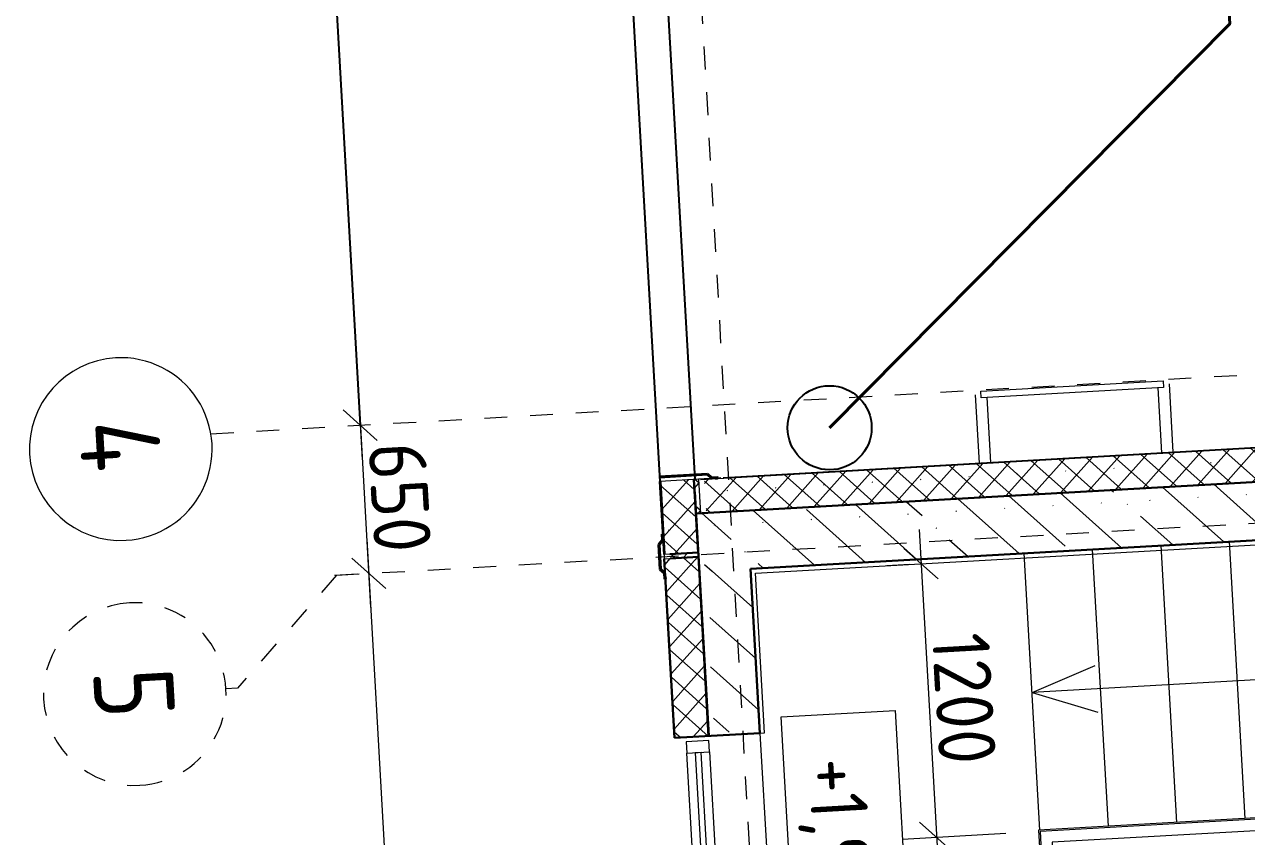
# Model space of a CAD drawing. Header units: millimetres. Extents: x 107713.5 to 107732.8, y 110818.3 to 110848.6.
# Drawn here: x 107714.57 to 107719.92, y 110827.28 to 110830.84 of the extents above; entities that cross this region are included whole.
import ezdxf
from ezdxf import colors
from ezdxf.entities.mleader import LeaderData, LeaderLine
from ezdxf.math import Vec2, Vec3

# ---------------------------------------------------------------- set-up
doc = ezdxf.new("R2010")
doc.units = ezdxf.units.MM
doc.header["$PDMODE"] = 35
doc.header["$PDSIZE"] = 0.001
doc.linetypes.add('_ШПТ__20_т__2_5__Линия сетки', pattern=[25, 20, -2.5, 0, -2.5])
doc.linetypes.add('штрихпунктирная', pattern=[25.4, 12.7, -6.35, 0, -6.35])
doc.layers.get('Defpoints').update_dxf_attribs({"color": 253})
for name, color, linetype, lineweight in [('Высотные отметки', 7, 'Continuous', 9), ('Обобщенные модели', 7, 'Continuous', 18), ('Оси', 250, 'штрихпунктирная', 15), ('Размеры', 7, 'Continuous', 9), ('Стены разрез', 7, 'Continuous', 30), ('Стены штриховка', 7, 'Continuous', 40), ('Типовые аннотации', 7, 'Continuous', 18), ('Элементы узлов', 7, 'Continuous', 18)]:
    doc.layers.add(name, color=color, linetype=linetype, lineweight=lineweight)
for name, color, linetype, lineweight, true_color in [('Импосты витража', 7, 'Continuous', 9, 0x004080), ('Крыши', 7, 'Continuous', 9, 0x004000), ('Лестницы', 7, 'Continuous', 9, 0x506c76), ('Линии', 7, 'Continuous', 9, 0x00a600), ('Оборудование', 7, 'Continuous', 18, 0x9f9fd0), ('Ограждение', 7, 'Continuous', 9, 0x408080), ('Панели витража', 7, 'Continuous', 9, 0x0080c0), ('Поручни', 7, 'Continuous', 9, 0x408080)]:
    doc.layers.add(name, color=color, linetype=linetype, lineweight=lineweight, true_color=true_color)
doc.layers.add('СПДС_НЕПЕЧАТНЫЙ', color=254, linetype='Continuous', plot=False)
doc.styles.add('GOST Common', font='', dxfattribs={"width": 0.9, "height": 349.9999999999996})
doc.styles.add('GOST Common_2', font='isocpeur.ttf', dxfattribs={"width": 0.9, "height": 250})
doc.styles.add('ISOCPEUR', font='isocpeur.ttf', dxfattribs={"width": 0.8})
doc.styles.get('GOST Common').set_extended_font_data('GOST Common')
doc.dimstyles.new('Основной_2_5_мм', dxfattribs={"dimscale": 304.8, "dimtxt": 251.4287490705518, "dimasz": 0.4639107611548557, "dimexe": 0.4921259842519685, "dimexo": 0.4921259842519685, "dimgap": 0.09842519685039369, "dimtad": 1, "dimdec": 3, "dimrnd": 0.001, "dimdsep": 46, "dimtxsty": 'GOST Common_2', "dimblk1": 'OBLIQUE', "dimblk2": 'OBLIQUE', "dimsah": 1, "dimcen": 0.09, "dimdle": 0.4921259842519685, "dimazin": 2, "dimtfac": 1, "dimtdec": 4, "dimtix": 1, "dimtmove": 0, "dimatfit": 3, "dimfxl": 1, "dimtvp": 1, "dimtolj": 1, "dimtzin": 0, "dimlwd": 20, "dimlwe": 20, "dimarcsym": 2})
pattern_1 = [(45, (67595.99999999985, 6284.999999999989), (-106.0660171779821, 106.0660171779821), [])]
pattern_2 = [(45, (67595.99999999985, 6259.999999999854), (-60.10407640085654, 60.10407640085654), []), (135, (67595.99999999985, 6259.999999999854), (-60.10407640085654, -60.10407640085653), [])]
pattern_3 = [(45, (67595.99999999985, 6284.999999999989), (-224.5064030267289, 224.5064030267289), []), (45, (67820.50599999985, 6284.999999999989), (-224.5064030267289, 224.5064030267289), [396.875, -79.375, 3.353, -76.02199999999999])]
pattern_4 = [(45, (0, 0), (-106.0660171779821, 106.0660171779821), [])]
pattern_5 = [(45, (67595.99999999985, 6259.999999999854), (-106.0660171779821, 106.0660171779821), [])]

# ---------------------------------------------------------------- blocks, each defined once
blk = doc.blocks.new('Прямоугольный импост - 50х100 мм RAL 9016-1207058-_О__L2_3_900_')
at = {"layer": 'Импосты витража', "color": 7, "lineweight": 18}
for p, q in [((0, 99.99999999997726), (-49.99999999998863, 99.99999999997726)), ((-49.99999999998863, 99.99999999997726), (-49.99999999998863, 0)), ((0, 0), (0, 99.99999999997726)), ((-49.99999999998863, 0), (0, 0))]:
    blk.add_line(p, q, dxfattribs=at)
blk = doc.blocks.new('Системная панель - 135__НР__25__СТК__Стеклопакет-1207059-_О__L2_3_900_')
at = {"layer": 'Панели витража', "color": 7}
for p, q in [((529.9999999999488, -37.50000000001747), (-529.9999999999488, -37.50000000001747)), ((-529.9999999999488, -37.50000000001747), (-529.9999999999488, -62.5000000000291)), ((529.9999999999488, -62.5000000000291), (529.9999999999488, -37.50000000001747)), ((-529.9999999999488, -62.5000000000291), (529.9999999999488, -62.5000000000291))]:
    blk.add_line(p, q, dxfattribs=at)
blk = doc.blocks.new('Прямоугольный импост - 50х100 мм RAL 9016-1206832-_О__L2_3_900_')
at = {"layer": 'Импосты витража', "color": 7}
for p, q in [((43075.00000000016, -125.0000000000106), (44135.00000000004, -125.0000000000119)), ((44135.00000000004, -225.0000000000119), (43075.00000000016, -225.0000000000106))]:
    blk.add_line(p, q, dxfattribs=at)
blk = doc.blocks.new('Ограждение - Ограждение-1239730-_О__L2_3_900_')
at = {"layer": 'Поручни', "color": 7}
for p, q in [((16501.00000000007, 4880.999999999986), (15075.00000000008, 4880.999999999991)), ((16495.00000000007, 4874.999999999986), (15075.00000000008, 4874.999999999991)), ((16495.00000000007, 1274.999999999985), (16495.00000000007, 4874.999999999987)), ((16501.00000000007, 1268.999999999985), (16501.00000000007, 4880.999999999986)), ((16445.00000000007, 4824.999999999986), (15075.00000000008, 4824.999999999991)), ((16289.00000000008, 4824.999999999985), (16289.00000000007, 1268.999999999986)), ((16295.00000000008, 4824.999999999985), (16295.00000000007, 1274.999999999985)), ((16345.00000000008, 4824.999999999985), (16345.00000000007, 1324.999999999986)), ((16445.00000000006, 1324.999999999985), (16445.00000000007, 4824.999999999986)), ((16345.00000000007, 1324.999999999985), (16445.00000000006, 1324.999999999985)), ((16289.00000000007, 1268.999999999986), (16501.00000000007, 1268.999999999986)), ((16295.00000000007, 1274.999999999986), (16495.00000000007, 1274.999999999986))]:
    blk.add_line(p, q, dxfattribs=at)
blk = doc.blocks.new('190_ФЭ_Стена_Стык угловой внешний фигурный - ФЭ-У1_350х230-1313209-_О__L2_3_900_')
at = {"layer": 'Обобщенные модели', "lineweight": 9}
h = blk.add_hatch(dxfattribs=at)
h.set_pattern_fill('FP_7', color=256, style=0, pattern_type=2)
h.set_pattern_definition(pattern_4)
h.paths.add_polyline_path([(14706.00000000009, -274.9999999998083), (14706.00000000009, -65.41421356216335), (14723.0000000001, -48.41421356216728), (14722.00000000009, -47.99999999979062), (14705.00000000009, -64.99999999979535), (14705.00000000009, -274.9999999998083)], flags=0)
at = {"layer": 'Обобщенные модели', "lineweight": 40}
for p, q in [((14705.00000000007, -64.9999999997927), (14722.00000000007, -47.9999999997919)), ((14723.00000000007, -48.41421356216502), (14706.00000000007, -65.41421356216426)), ((14722.00000000007, -47.99999999979194), (14722.00000000007, -21.9999999997921)), ((14722.00000000007, -21.9999999997921), (14725.00000000007, -21.9999999997921)), ((14724.00000000007, -22.9999999997919), (14723.00000000007, -22.9999999997919)), ((14723.00000000007, -22.9999999997919), (14723.00000000007, -48.41421356216502)), ((14724.00000000007, -31.99999999979192), (14724.00000000007, -22.9999999997919)), ((14725.00000000007, -31.99999999979192), (14724.00000000007, -31.99999999979192)), ((14725.00000000007, -21.9999999997921), (14725.00000000007, -31.99999999979192)), ((14705.00000000007, -64.9999999997927), (14705.00000000007, -274.9999999998083)), ((14706.00000000007, -65.41421356216426), (14706.00000000007, -274.9999999998083))]:
    blk.add_line(p, q, dxfattribs=at)
blk = doc.blocks.new('190_ФЭ_Стена_Стык вертикальный - ФЭ-C1_110-V11-_О__L2_3_900_')
at = {"layer": 'Обобщенные модели', "lineweight": 9}
h = blk.add_hatch(dxfattribs=at)
h.set_pattern_fill('FP_7', color=256, style=0, pattern_type=2)
h.set_pattern_definition(pattern_4)
h.paths.add_polyline_path([(14945.00000000012, -294.9999999998565), (15055.00000000013, -294.9999999998568), (15072.00000000011, -277.9999999998434), (15071.58578643774, -276.9999999998263), (15054.58578643776, -293.9999999998397), (14945.4142135625, -293.9999999998394), (14928.41421356248, -276.9999999998258), (14928.00000000011, -277.9999999998429)], flags=0)
at = {"layer": 'Обобщенные модели', "lineweight": 40}
for p, q in [((14912.0000000001, -274.9999999998566), (14902.0000000001, -274.9999999998566)), ((14902.0000000001, -274.9999999998565), (14902.0000000001, -277.9999999998385)), ((14902.0000000001, -277.9999999998385), (14928.00000000009, -277.9999999998385)), ((14903.00000000012, -276.9999999998215), (14903.00000000012, -275.9999999998736)), ((14903.00000000012, -275.9999999998736), (14912.0000000001, -275.9999999998736)), ((14928.41421356247, -276.9999999998215), (14903.00000000012, -276.9999999998215)), ((14912.0000000001, -275.9999999998737), (14912.0000000001, -274.9999999998566)), ((14928.00000000009, -277.9999999998386), (14945.00000000011, -294.9999999998522)), ((14945.41421356248, -293.999999999835), (14928.41421356247, -276.9999999998215)), ((14945.00000000011, -294.9999999998522), (15055.00000000012, -294.9999999998522)), ((15054.58578643774, -293.9999999998354), (14945.41421356248, -293.9999999998354)), ((15071.58578643772, -276.999999999822), (15054.58578643774, -293.9999999998354)), ((15055.00000000012, -294.9999999998525), (15072.00000000009, -277.9999999998391)), ((15097.00000000011, -276.999999999822), (15071.58578643772, -276.999999999822)), ((15072.00000000009, -277.9999999998391), (15098.00000000009, -277.9999999998391)), ((15098.00000000009, -274.9999999998572), (15088.00000000009, -274.9999999998572)), ((15088.00000000009, -274.9999999998571), (15088.00000000009, -275.9999999998742)), ((15088.00000000009, -275.9999999998742), (15097.00000000011, -275.9999999998742)), ((15097.00000000011, -275.9999999998743), (15097.00000000011, -276.999999999822)), ((15098.00000000009, -277.9999999998391), (15098.00000000009, -274.9999999998572))]:
    blk.add_line(p, q, dxfattribs=at)
blk = doc.blocks.new('Прямоугольный импост - 20х150 мм_Утеплитель_Наружный-1317559-_О__L2_3_900_')
at = {"layer": 'Импосты витража'}
h = blk.add_hatch(dxfattribs=at)
h.set_pattern_fill('FP_11', style=0, pattern_type=2)
h.set_pattern_definition([(315, (-15000, -200), (60.10407640085654, 60.10407640085654), []), (225, (-15000, -200), (60.10407640085654, -60.10407640085653), [])])
h.paths.add_polyline_path([(-9.999999999976069, 74.99999999996996), (10.00000000001938, 74.99999999996996), (10.00000000001938, -74.99999999996562), (-9.999999999976069, -74.99999999996562), (-9.999999999976069, -25.99882386486922)], flags=0)
at = {"layer": 'Импосты витража', "color": 7, "lineweight": 18}
for p, q in [((-9.999999999997726, 74.99999999996562), (9.999999999997726, 74.99999999996562)), ((-9.999999999997726, -74.99999999996562), (-9.999999999997726, 74.99999999996562)), ((9.999999999997726, 74.99999999996562), (9.999999999997726, -74.99999999996562)), ((9.999999999997726, -74.99999999996562), (-9.999999999997726, -74.99999999996562))]:
    blk.add_line(p, q, dxfattribs=at)
blk = doc.blocks.new('Прямоугольный импост - 20х150 мм_Утеплитель_Наружный-1317889-_О__L2_3_900_')
at = {"layer": 'Импосты витража'}
h = blk.add_hatch(dxfattribs=at)
h.set_pattern_fill('FP_22', style=0, pattern_type=2)
h.set_pattern_definition([(225, (-125, 14800), (60.10407640085654, -60.10407640085653), []), (135, (-125, 14800), (-60.10407640085654, -60.10407640085653), [])])
h.paths.add_polyline_path([(0, -75.00000000002193), (-19.99999999999545, -75.00000000002193), (-19.99999999999545, 74.99999999998295), (0, 74.99999999998295)], flags=0)
at = {"layer": 'Импосты витража', "color": 7, "lineweight": 18}
for p, q in [((-20, 75), (-20, -74.99999999999999)), ((0, 75), (0, -74.99999999999999)), ((-20, -74.99999999999999), (0, -74.99999999999999))]:
    blk.add_line(p, q, dxfattribs=at)
blk = doc.blocks.new('00_ME_Лестница пожарная - плоская кровля - 00_ABD_3000_h_-1335395-_О__L2_3_900_')
at = {"layer": 'Оборудование', "color": 7}
for p, q in [((-425.0000000000043, 374.9999999999657), (-425.0000000000043, 74.99999999998971)), ((424.9999999999952, 374.9999999999685), (424.9999999999952, 74.99999999998647)), ((-375.0000000000069, 359.9999999999975), (-375.0000000000069, 74.99999999998975)), ((374.9999999999956, 359.9999999999975), (374.9999999999956, 74.9999999999865))]:
    blk.add_line(p, q, dxfattribs=at)
blk = doc.blocks.new('Труба квадратная - Ступень-1331110-_О__L2_3_900_')
at = {"layer": 'Оборудование', "color": 7}
for p, q in [((0, -15.00000000000052), (0, 14.99999999999943)), ((0, 14.99999999999943), (800, 14.99999999999943)), ((800, 14.99999999999943), (800, -15.00000000000052)), ((800, -15.00000000000052), (0, -15.00000000000052))]:
    blk.add_line(p, q, dxfattribs=at)
blk = doc.blocks.new('012_Стрелка _ЭлУзла_Линия_ - Стрелка-1367453-_О__L2_3_900_')
at = {"layer": 'Элементы узлов'}
blk.add_line((0.9999999999999757, 0), (3557.000000000004, 0), dxfattribs=at)
blk = doc.blocks.new('Ось сетки - Круг_Ø8 мм-6577-_О__L2_3_900_')
at = {"layer": 'Оси', "lineweight": 20}
for centre, start, end in [((0, -2.710563210106287e-17), 359.9999999999996, 179.9999999999998), ((5.287437154777308e-16, -2.710563210106287e-17), 179.9999999999998, 359.9999999999993)]:
    blk.add_arc(centre, 4.000000000000003, start, end, dxfattribs=at)
blk = doc.blocks.new('_Oblique')
at = {"color": 0, "linetype": 'ByBlock', "lineweight": -2}
blk.add_line((-0.5, -0.5), (0.5, 0.5), dxfattribs=at)
blk = doc.blocks.new('*D987')
at = {"layer": 'Defpoints', "color": 0, "transparency": 16777216}
for p in [(77595.99999999991, 4789.090817274242), (81945.99999999991, 4689.10591841444), (81945.99999999991, 4689.10591841444)]:
    blk.add_point(p, dxfattribs=at)
at = {"layer": 'Размеры', "color": 0, "lineweight": 20, "transparency": 16777216}
for p, q in [((77445.99999999991, 4689.10591841444), (82095.99999999991, 4689.10591841444)), ((77595.99999999991, 4639.090817274242), (77595.99999999991, 4539.10591841444))]:
    blk.add_line(p, q, dxfattribs=at)
at = {"layer": 'Размеры', "color": 0, "lineweight": 20, "transparency": 16777216, "xscale": 141.4, "yscale": 141.4, "zscale": 141.4, "rotation": 180}
blk.add_blockref('_Oblique', (77595.99999999991, 4689.10591841444), dxfattribs=at)
at = {"layer": 'Размеры', "color": 0, "lineweight": 20, "transparency": 16777216, "xscale": 141.4, "yscale": 141.4, "zscale": 141.4}
blk.add_blockref('_Oblique', (81945.99999999991, 4689.10591841444), dxfattribs=at)
at = {"layer": 'Размеры', "color": 0, "lineweight": 20, "transparency": 16777216, "insert": (79770.99999999991, 4844.10591841444), "char_height": 250, "width": 782.4121750737847, "attachment_point": 5, "style": 'GOST Common_2'}
blk.add_mtext('\\A1;4350', dxfattribs=at)
blk = doc.blocks.new('*D988')
at = {"layer": 'Defpoints', "color": 0, "transparency": 16777216}
for p in [(82595.99999999993, 4789.090817274235), (81945.99999999991, 4689.10591841444), (82595.99999999993, 4689.105918414443)]:
    blk.add_point(p, dxfattribs=at)
at = {"layer": 'Размеры', "color": 0, "lineweight": 20, "transparency": 16777216}
for p, q in [((81795.99999999991, 4689.105918414443), (82745.99999999993, 4689.105918414443)), ((82595.99999999993, 4639.090817274235), (82595.99999999993, 4539.105918414443))]:
    blk.add_line(p, q, dxfattribs=at)
at = {"layer": 'Размеры', "color": 0, "lineweight": 20, "transparency": 16777216, "xscale": 141.4, "yscale": 141.4, "zscale": 141.4, "rotation": 180}
blk.add_blockref('_Oblique', (81945.99999999991, 4689.105918414443), dxfattribs=at)
at = {"layer": 'Размеры', "color": 0, "lineweight": 20, "transparency": 16777216, "xscale": 141.4, "yscale": 141.4, "zscale": 141.4}
blk.add_blockref('_Oblique', (82595.99999999993, 4689.105918414443), dxfattribs=at)
at = {"layer": 'Размеры', "color": 0, "lineweight": 20, "transparency": 16777216, "insert": (82270.99999999991, 4844.105918414443), "char_height": 250, "width": 567.6323623084321, "attachment_point": 5, "style": 'GOST Common_2'}
blk.add_mtext('\\A1;650', dxfattribs=at)
blk = doc.blocks.new('*D989')
at = {"layer": 'Defpoints', "color": 0, "transparency": 16777216}
for p in [(82595.99999999993, 4789.090817274235), (85695.99999999991, 4689.105918414443), (85695.99999999991, 4689.105918414443)]:
    blk.add_point(p, dxfattribs=at)
at = {"layer": 'Размеры', "color": 0, "lineweight": 20, "transparency": 16777216}
for p, q in [((82445.99999999993, 4689.105918414443), (85845.99999999991, 4689.105918414443)), ((82595.99999999993, 4639.090817274235), (82595.99999999993, 4539.105918414443))]:
    blk.add_line(p, q, dxfattribs=at)
at = {"layer": 'Размеры', "color": 0, "lineweight": 20, "transparency": 16777216, "xscale": 141.4, "yscale": 141.4, "zscale": 141.4, "rotation": 180}
blk.add_blockref('_Oblique', (82595.99999999993, 4689.105918414443), dxfattribs=at)
at = {"layer": 'Размеры', "color": 0, "lineweight": 20, "transparency": 16777216, "xscale": 141.4, "yscale": 141.4, "zscale": 141.4}
blk.add_blockref('_Oblique', (85695.99999999991, 4689.105918414443), dxfattribs=at)
at = {"layer": 'Размеры', "color": 0, "lineweight": 20, "transparency": 16777216, "insert": (84145.99999999991, 4844.105918414443), "char_height": 250, "width": 756.8431497445762, "attachment_point": 5, "style": 'GOST Common_2'}
blk.add_mtext('\\A1;3100', dxfattribs=at)
blk = doc.blocks.new('*D981')
at = {"layer": 'Defpoints', "color": 0, "transparency": 16777216}
for p in [(83890.99999999993, 7559.999999999975), (82690.99999999996, 7205.94354123604), (83890.99999999993, 7105.958642376259)]:
    blk.add_point(p, dxfattribs=at)
at = {"layer": 'Размеры', "color": 0, "lineweight": 20, "transparency": 16777216}
for p, q in [((83890.99999999993, 7409.999999999975), (83890.99999999993, 6955.958642376259)), ((82540.99999999996, 7105.958642376259), (84040.99999999993, 7105.958642376259)), ((82690.99999999996, 7055.94354123604), (82690.99999999996, 6955.958642376259))]:
    blk.add_line(p, q, dxfattribs=at)
at = {"layer": 'Размеры', "color": 0, "lineweight": 20, "transparency": 16777216, "xscale": 141.4, "yscale": 141.4, "zscale": 141.4, "rotation": 180}
blk.add_blockref('_Oblique', (82690.99999999996, 7105.958642376259), dxfattribs=at)
at = {"layer": 'Размеры', "color": 0, "lineweight": 20, "transparency": 16777216, "xscale": 141.4, "yscale": 141.4, "zscale": 141.4}
blk.add_blockref('_Oblique', (83890.99999999993, 7105.958642376259), dxfattribs=at)
at = {"layer": 'Размеры', "color": 0, "lineweight": 20, "transparency": 16777216, "insert": (83290.99999999994, 7260.958642376259), "char_height": 250, "width": 700.5912940203172, "attachment_point": 5, "style": 'GOST Common_2'}
blk.add_mtext('\\A1;1200', dxfattribs=at)
blk = doc.blocks.new('Высотные отметки - Рамка-5093-_О__L2_3_900_')
at = {"layer": 'Типовые аннотации', "lineweight": 9}
for p, q in [((-6, -4.215182808673287e-14), (-6, 4.999999999999958)), ((-6, 4.999999999999958), (6, 4.999999999999958)), ((6, 4.999999999999958), (6, -4.229949723821846e-14)), ((6, -4.215182808673287e-14), (-6, -4.215182808673287e-14))]:
    blk.add_line(p, q, dxfattribs=at)
blk = doc.blocks.new('232322')
at = {"layer": 'Стены штриховка', "lineweight": 9}
h = blk.add_hatch(dxfattribs=at)
h.set_pattern_fill('FP_4', color=256, style=0, pattern_type=2)
h.set_pattern_definition(pattern_3)
h.paths.add_polyline_path([(82670.99999999996, 6160.000000000138), (82670.99999999996, 12559.99999999997), (82415.99999999983, 12559.99999999997), (82415.99999999981, 6160.000000000149), (82553.38342667623, 6160.000000000138)])
h = blk.add_hatch(dxfattribs=at)
h.set_pattern_fill('FP_6', color=256, style=0, pattern_type=2)
h.set_pattern_definition([(45, (67540.99999999974, 6285), (-60.10407640085654, 60.10407640085654), []), (135, (67540.99999999974, 6285), (-60.10407640085654, -60.10407640085653), [])])
h.paths.add_polyline_path([(82267.99999999983, 6179.999999999938), (82413.99999999984, 6179.999999999938), (82413.99999999984, 12275.00000000007), (82267.99999999987, 12275.00000000007), (82267.99999999985, 11316.33188395483)], flags=0)
h = blk.add_hatch(dxfattribs=at)
h.set_pattern_fill('FP_5', color=256, style=0, pattern_type=2)
h.set_pattern_definition(pattern_1)
h.paths.add_polyline_path([(82322.99999999993, 6179.999999999927), (82322.99999999997, 12275.00000000005), (82320.99999999993, 12275.00000000005), (82320.99999999993, 6179.999999999927)], flags=0)
h = blk.add_hatch(dxfattribs=at)
h.set_pattern_fill('FP_5', color=256, style=0, pattern_type=2)
h.set_pattern_definition(pattern_1)
h.paths.add_polyline_path([(82470.99999999993, 6179.999999999927), (82470.99999999993, 12275.00000000005), (82468.99999999994, 12275.00000000005), (82468.99999999994, 6179.999999999927)], flags=0)
h = blk.add_hatch(dxfattribs=at)
h.set_pattern_fill('FP_4', color=256, style=0, pattern_type=2)
h.set_pattern_definition(pattern_3)
h.paths.add_polyline_path([(85042.88737831214, 6160.000000000138), (85510.99999999994, 6160.000000000138), (85510.99999999994, 6360.000000000095), (84590.99999999997, 6360.000000000095), (84590.99999999997, 6160.000000000138)], flags=0)
h.paths.add_polyline_path([(82670.99999999996, 6160.000000000138), (83390.99999999997, 6160.000000000138), (83390.99999999997, 6360.000000000164), (82670.99999999996, 6360.000000000164)], flags=0)
h = blk.add_hatch(dxfattribs=at)
h.set_pattern_fill('FP_5', color=256, style=0, pattern_type=2)
h.set_pattern_definition(pattern_1)
h.paths.add_polyline_path([(82553.38342667623, 6158.000000000102), (82585.99999999996, 6158.000000000102), (82585.99999999996, 6160.000000000138), (82320.99999999993, 6160.000000000138), (82321.74490977022, 6158.000000000102)], flags=0)
h = blk.add_hatch(dxfattribs=at)
h.set_pattern_fill('FP_6', color=256, style=0, pattern_type=2)
h.set_pattern_definition(pattern_2)
h.paths.add_polyline_path([(82585.99999999997, 5986.999999999967), (82585.99999999997, 6132.999999999964), (82265.99999999981, 6132.999999999964), (82265.99999999981, 5986.999999999967), (82553.38342667624, 5986.999999999967)])
h = blk.add_hatch(dxfattribs=at)
h.set_pattern_fill('FP_5', color=256, style=0, pattern_type=2)
h.set_pattern_definition(pattern_5)
h.paths.add_polyline_path([(83390.99999999997, 6132.999999999964), (83390.99999999997, 6135.000000000004), (82605.99999999996, 6135.000000000004), (82605.99999999996, 6133.00000000004)], flags=0)
h.paths.add_polyline_path([(84590.99999999999, 6132.999999999964), (86341.00000000003, 6132.999999999964), (86341.00000000003, 6135.000000000004), (84590.99999999999, 6135.000000000004)], flags=0)
h.paths.add_polyline_path([(87550.00000000006, 6132.999999999964), (88585.99999999996, 6133.00000000004), (88585.99999999996, 6135.000000000004), (87541.00000000007, 6134.558823529187), (87541.00000000007, 6132.999999999964), (87547.1715728753, 6132.999999999964)], flags=0)
h = blk.add_hatch(dxfattribs=at)
h.set_pattern_fill('FP_6', color=256, style=0, pattern_type=2)
h.set_pattern_definition(pattern_2)
h.paths.add_polyline_path([(83391.00000000001, 5986.999999999967), (83390.99999999997, 6132.999999999964), (82605.99999999996, 6133.00000000004), (82605.99999999996, 5986.999999999967)], flags=0)
h.paths.add_polyline_path([(88585.99999999996, 5986.999999999967), (88585.99999999996, 6133.00000000004), (87541.00000000007, 6132.999999999964), (87541.00000000007, 5986.999999999967)], flags=0)
h.paths.add_polyline_path([(86341.00000000007, 5986.999999999967), (86341.00000000003, 6132.999999999964), (84590.99999999999, 6132.999999999964), (84590.99999999999, 5986.999999999967), (85872.72202885743, 5986.999999999967)], flags=0)
h = blk.add_hatch(dxfattribs=at)
h.set_pattern_fill('FP_5', color=256, style=0, pattern_type=2)
h.set_pattern_definition(pattern_1)
h.paths.add_polyline_path([(82320.99999999993, 6010.000000000138), (82585.99999999996, 6010.000000000138), (82585.99999999996, 6012.000000000102), (82320.99999999993, 6012.000000000102)], flags=0)
h = blk.add_hatch(dxfattribs=at)
h.set_pattern_fill('FP_5', color=256, style=0, pattern_type=2)
h.set_pattern_definition(pattern_5)
h.paths.add_polyline_path([(84590.99999999999, 5985.000000000004), (86341.00000000003, 5985.000000000004), (86341.00000000007, 5986.999999999967), (84590.99999999999, 5986.999999999967)], flags=0)
h.paths.add_polyline_path([(88585.99999999996, 5985.000000000004), (88585.99999999996, 5986.999999999967), (87541.00000000007, 5986.999999999967), (87541.00000000007, 5985.000000000004)], flags=0)
h.paths.add_polyline_path([(82605.99999999996, 5985.000000000004), (83390.99999999997, 5985.000000000004), (83391.00000000001, 5986.999999999967), (82605.99999999996, 5986.999999999967)], flags=0)
for p, q in [((67474.00000000003, 6138.000000000065), (82265.99999999984, 6138.000000000065)), ((82267.99999999984, 6132.999999999989), (82265.99999999981, 6132.999999999989)), ((82265.99999999981, 6132.999999999989), (82585.99999999993, 6132.999999999989)), ((67320.99999999996, 5985), (82265.99999999981, 5985)), ((82265.99999999981, 5986.999999999989), (82585.99999999993, 5986.999999999989)), ((77595.99999999991, 4689.10591841444), (81945.99999999991, 4689.10591841444))]:
    blk.add_line(p, q)
at = {"color": 0, "lineweight": 40}
blk.add_lwpolyline([(82074.0232547019, 6740.155200549052), (80408.09378386385, 8590.18107525917), (75400, 8590.18107525917)], dxfattribs=at)
at = {"color": 242, "true_color": 0xcd2027}
blk.add_circle((82074.0232547019, 6740.155200549052), 184.2073483599092, dxfattribs=at)
at = {"layer": 'Крыши', "color": 7}
for p, q in [((82265.99999999981, 11024.09090909108), (82265.99999999981, 6263.000000000211)), ((82265.99999999981, 6253.000000000211), (82265.99999999981, 5985))]:
    blk.add_line(p, q, dxfattribs=at)
at = {"layer": 'Лестницы', "color": 7}
for p, q in [((83884.99999999993, 8459.999999999975), (82670.99999999993, 8459.999999999975)), ((83884.99999999993, 8459.999999999975), (82670.99999999993, 8459.999999999975)), ((83884.99999999993, 8159.999999999978), (82670.99999999993, 8159.999999999971)), ((83884.99999999993, 8159.999999999978), (82670.99999999993, 8159.999999999971)), ((83884.99999999993, 7859.999999999975), (82670.99999999993, 7859.999999999975)), ((83884.99999999993, 7859.999999999975), (82670.99999999993, 7859.999999999975)), ((83884.99999999993, 7559.999999999975), (82670.99999999993, 7559.999999999975)), ((83884.99999999993, 7559.999999999975), (82670.99999999993, 7559.999999999975)), ((83390.99999999996, 6359.999999999975), (84590.99999999996, 6359.999999999975))]:
    blk.add_line(p, q, dxfattribs=at)
at = {"layer": 'Линии', "color": 7}
for p, q in [((82690.99999999996, 6380.000000000164), (82690.99999999997, 12339.99999999998)), ((83390.99999999994, 6380.000000000164), (82690.99999999996, 6380.000000000164)), ((83390.99999999994, 6360.000000000164), (83390.99999999994, 6380.000000000164))]:
    blk.add_line(p, q, dxfattribs=at)
at = {"layer": 'Оси', "linetype": '_ШПТ__20_т__2_5__Линия сетки'}
for p, q in [((81945.99999999993, 4033.792610743934), (81945.99999999994, 20260.81265157685)), ((82595.99999999993, 4547.971757803403), (82595.99999999994, 19608.03865402619)), ((64176.65723544788, 6285.000000000018), (88894.34496053102, 6284.99999999994))]:
    blk.add_line(p, q, dxfattribs=at)
at = {"layer": 'Оси'}
for p, q in [((82595.99999999993, 4547.971757803403), (83065.29523052966, 4087.13192086378)), ((83065.29523052966, 4087.13192086378), (83065.29523052966, 4036.33192086378))]:
    blk.add_line(p, q, dxfattribs=at)
for start, end in [(359.9999999999995, 179.9999999999997), (179.9999999999997, 359.9999999999992)]:
    blk.add_arc((83065.29523052965, 3636.33192086378), 400, start, end, dxfattribs=at)
at = {"layer": 'Стены разрез'}
for p, q in [((82415.99999999983, 12880.00000000005), (82415.99999999981, 6135)), ((82670.99999999994, 6360.000000000164), (82670.99999999994, 12359.99999999997)), ((83390.99999999996, 6360.000000000164), (82670.99999999994, 6360.000000000164)), ((83390.99999999994, 5985.000000000029), (83390.99999999996, 6360.000000000164)), ((83390.99999999994, 6134.999999999996), (82320.99999999991, 6135)), ((82585.99999999993, 6010.000000000135), (82585.99999999993, 6134.999999999964)), ((82605.99999999993, 6010.000000000135), (82605.99999999993, 6134.999999999964)), ((82585.99999999993, 5985), (82265.99999999981, 5985)), ((82605.99999999993, 5985.000000000033), (83390.99999999994, 5985.000000000029))]:
    blk.add_line(p, q, dxfattribs=at)
at = {"layer": 'Стены штриховка', "lineweight": 9}
for p, q in [((82267.9999999998, 6163.0000000002), (82267.99999999984, 12275.00000000006)), ((83390.99999999996, 6132.999999999989), (82605.99999999993, 6133.000000000058)), ((83390.99999999999, 5987.000000000004), (82605.99999999993, 5987.000000000004))]:
    blk.add_line(p, q, dxfattribs=at)
at = {"layer": 'Типовые аннотации', "lineweight": 20}
for q in [(83178.39395700222, 7841.907786235748), (83383.60604299762, 7841.907786235748)]:
    blk.add_line((83280.99999999993, 7559.999999999975), q, dxfattribs=at)
at = {"layer": 'Высотные отметки', "lineweight": 20, "xscale": 99.99999999999993, "yscale": 99.99999999999993, "zscale": 99.99999999999993}
blk.add_blockref('Высотные отметки - Рамка-5093-_О__L2_3_900_', (83925.56472699145, 6455.978495176842), dxfattribs=at)
at = {"layer": 'Импосты витража', "color": 7, "lineweight": 18, "extrusion": (0, 0, -1), "rotation": 270.0000000000001}
blk.add_blockref('Прямоугольный импост - 20х150 мм_Утеплитель_Наружный-1317889-_О__L2_3_900_', (-82340.99999999981, 6135), dxfattribs=at)
at = {"layer": 'Импосты витража', "color": 7, "extrusion": (0, 0, -1), "rotation": 180}
blk.add_blockref('Прямоугольный импост - 20х150 мм_Утеплитель_Наружный-1317559-_О__L2_3_900_', (-82595.99999999993, 6060), dxfattribs=at)
at = {"layer": 'Импосты витража', "color": 7, "rotation": 180}
blk.add_blockref('Прямоугольный импост - 50х100 мм RAL 9016-1207058-_О__L2_3_900_', (83411.00000000001, 6134.999999999931), dxfattribs=at)
at = {"layer": 'Импосты витража', "color": 7}
blk.add_blockref('Прямоугольный импост - 50х100 мм RAL 9016-1206832-_О__L2_3_900_', (40385.99999999985, 6259.999999999854), dxfattribs=at)
at = {"layer": 'Обобщенные модели'}
for name, p in [('190_ФЭ_Стена_Стык угловой внешний фигурный - ФЭ-У1_350х230-1313209-_О__L2_3_900_', (67540.99999999974, 6259.999999999818)), ('190_ФЭ_Стена_Стык вертикальный - ФЭ-C1_110-V11-_О__L2_3_900_', (67595.99999999985, 6259.999999999854))]:
    blk.add_blockref(name, p, dxfattribs=at)
at = {"layer": 'Оборудование', "color": 7, "rotation": 89.99999999999991}
for name, p in [('Труба квадратная - Ступень-1331110-_О__L2_3_900_', (81965.99999999983, 7409.999999999945)), ('00_ME_Лестница пожарная - плоская кровля - 00_ABD_3000_h_-1335395-_О__L2_3_900_', (82340.99999999981, 7809.999999999953))]:
    blk.add_blockref(name, p, dxfattribs=at)
at = {"layer": 'Ограждение', "color": 7}
blk.add_blockref('Ограждение - Ограждение-1239730-_О__L2_3_900_', (67595.99999999985, 6284.999999999989), dxfattribs=at)
at = {"layer": 'Оси', "lineweight": 20, "xscale": 99.99999999999993, "yscale": 99.99999999999993, "zscale": 99.99999999999993}
blk.add_blockref('Ось сетки - Круг_Ø8 мм-6577-_О__L2_3_900_', (81990.99999999984, 3636.331920863784), dxfattribs=at)
at = {"layer": 'Панели витража', "color": 7}
blk.add_blockref('Системная панель - 135__НР__25__СТК__Стеклопакет-1207059-_О__L2_3_900_', (83990.99999999996, 6134.999999999931), dxfattribs=at)
at = {"layer": 'Элементы узлов', "rotation": 269.9999999999999}
blk.add_blockref('012_Стрелка _ЭлУзла_Линия_ - Стрелка-1367453-_О__L2_3_900_', (83280.99999999993, 11116.99999999998), dxfattribs=at)
at = {"layer": 'Высотные отметки', "insert": (83518.25960449703, 6812.685571164468), "char_height": 250, "width": 977.532293986637, "attachment_point": 1, "line_spacing_factor": 1.022761013168346, "style": 'GOST Common_2'}
blk.add_mtext('+1,950', dxfattribs=at)
at = {"layer": 'Оси', "char_height": 349.9999999999996, "attachment_point": 1, "style": 'GOST Common'}
for s, insert, width in [('\\fGOST Common|b0|i0|c204|p34|;\\W.9;4', (81862.3693367329, 3808.865278047866), 310.2530624999997), ('\\fGOST Common|b0|i0|c204|p34|;\\W.9;5', (82951.5145672627, 3808.865278047866), 274.1771249999998)]:
    blk.add_mtext(s, dxfattribs=dict(at, insert=insert, width=width))
at = {"layer": 'Размеры', "lineweight": 20}
for base, p1, p2, override, picture, middle in [((83890.99999999993, 7105.958642376259), (82690.99999999996, 7205.94354123604), (83890.99999999993, 7559.999999999975), {"dimpost": '<>', "dimfxl": 1251.141868851168}, '*D981', (83290.99999999994, 7260.958642376259)), ((81945.99999999991, 4689.10591841444), (77595.99999999991, 4789.090817274242), (81945.99999999991, 4689.10591841444), {"dimpost": '<>', "dimfxl": 4500.000000000004}, '*D987', (79770.99999999991, 4844.10591841444)), ((82595.99999999993, 4689.105918414443), (81945.99999999991, 4689.10591841444), (82595.99999999993, 4789.090817274235), {"dimpost": '<>', "dimfxl": 499.9999999999982}, '*D988', (82270.99999999991, 4844.105918414443)), ((85695.99999999991, 4689.105918414443), (82595.99999999993, 4789.090817274235), (85695.99999999991, 4689.105918414443), {"dimpost": '<>', "dimfxl": 5999.999999999998}, '*D989', (84145.99999999991, 4844.105918414443))]:
    dim = blk.add_linear_dim(base=base, p1=p1, p2=p2, dimstyle='Основной_2_5_мм', override=override, dxfattribs=at)
    dim.commit()
    dim.dimension.update_dxf_attribs({"geometry": picture, "text_midpoint": middle})

msp = doc.modelspace()

# ---------------------------------------------------------------- block references
at = {"layer": 'СПДС_НЕПЕЧАТНЫЙ', "xscale": 0.001, "yscale": 0.001, "zscale": 0.001, "rotation": 273.2530497397888}
msp.add_blockref('232322', (107706.7090804864, 110910.6285271379), dxfattribs=at)

# ---------------------------------------------------------------- leaders
at = {"color": 5}
ml = msp.add_multileader_mtext('Standard', dxfattribs=at)
ml.set_content('30.728\\P28.579', color=5, style='ISOCPEUR')
ml.set_leader_properties(lineweight=9)
ml.build(insert=Vec2(0, 0))
ml.multileader.update_dxf_attribs({"has_dogleg": 0, "text_right_attachment_type": 6, "arrow_head_size": 0.1})
ctx = ml.context
ctx.base_point, ctx.char_height, ctx.arrow_head_size, ctx.landing_gap_size, ctx.plane_origin, ctx.plane_x_axis, ctx.plane_y_axis = Vec3(107715.5693922413, 110827.0348275442, 28.903), 0.25, 0.1, 0.03, Vec3(107717.3794304866, 110825.9530183715, 28.903), Vec3(0.05674592984898588, -0.9983886515007941), Vec3(0.9983886515007941, 0.05674592984898588)
ctx.right_attachment, ctx.text_align_type = 6, 2
notes = []
notes.append((ctx, [(0, (1, 1, 0), (107715.8929034914, 110818.2590446463, 28.903), (-0.05674592984898588, 0.998388651500794), 8, [(0, [(107717.3794304866, 110825.9530183714, 28.903)], 0, [])])]))
ctx.mtext.insert, ctx.mtext.text_direction, ctx.mtext.alignment, ctx.mtext.flow_direction = Vec3(107715.7367502702, 110826.2931292968, 28.903), Vec3(0.05674592984898588, -0.9983886515007941), 3, 5
for ctx, leaders in notes:
    for number, flags, end, landing, length, lines in leaders:
        leader = LeaderData()
        leader.index, (leader.has_last_leader_line, leader.has_dogleg_vector, leader.attachment_direction) = number, flags
        leader.last_leader_point, leader.dogleg_vector, leader.dogleg_length = Vec3(end), Vec3(landing), length
        for number, points, colour, breaks in lines:
            line = LeaderLine()
            line.index, line.vertices, line.color, line.breaks = number, Vec3.list(points), colors.encode_raw_color(colour), breaks
            leader.lines.append(line)
        ctx.leaders.append(leader)

doc.saveas('drawing.dxf')
